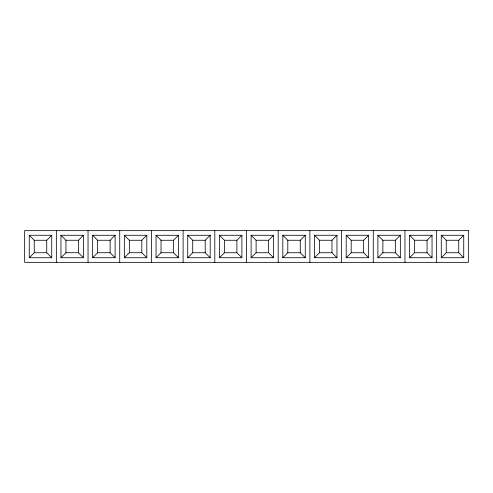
<?xml version="1.0" encoding="UTF-8"?>
<svg xmlns="http://www.w3.org/2000/svg" width="493" height="493" viewBox="0 0 493 493"><rect width="100%" height="100%" fill="white"/><g stroke="black" fill="none" stroke-linecap="round" stroke-linejoin="round"><path stroke-width="0.74" d="M29.266 257.728L34.257 252.736L46.736 252.736L51.728 257.728L29.266 257.728L29.266 235.272L51.728 235.272L51.728 257.728M29.266 235.272L34.257 240.264L46.736 240.264L51.728 235.272M60.959 257.728L65.951 252.736L78.43 252.736L83.422 257.728L60.959 257.728L60.959 235.272L83.422 235.272L83.422 257.728M60.959 235.272L65.951 240.264L78.43 240.264L83.422 235.272M92.653 257.728L97.645 252.736L97.645 240.264L92.653 235.272L92.653 257.728L115.109 257.728L115.109 235.272L92.653 235.272M97.645 240.264L110.124 240.264L115.109 235.272M124.347 257.728L129.339 252.736L129.339 240.264L124.347 235.272L146.803 235.272L146.803 257.728L124.347 257.728L124.347 235.272M146.803 257.728L141.811 252.736L141.811 240.264L146.803 235.272M156.041 257.728L161.026 252.736L161.026 240.264L156.041 235.272L178.497 235.272L178.497 257.728L156.041 257.728L156.041 235.272M178.497 257.728L173.505 252.736L173.505 240.264L178.497 235.272M187.728 257.728L192.72 252.736L192.72 240.264L187.728 235.272L210.191 235.272L210.191 257.728L187.728 257.728L187.728 235.272M210.191 257.728L205.199 252.736L205.199 240.264L210.191 235.272M219.422 257.728L224.414 252.736L224.414 240.264L219.422 235.272L241.884 235.272L241.884 257.728L219.422 257.728L219.422 235.272M241.884 257.728L236.893 252.736L236.893 240.264L241.884 235.272M251.116 257.728L256.107 252.736L256.107 240.264L251.116 235.272L273.578 235.272L273.578 257.728L251.116 257.728L251.116 235.272M273.578 257.728L268.586 252.736L268.586 240.264L273.578 235.272M282.809 257.728L287.801 252.736L287.801 240.264L282.809 235.272L305.272 235.272L305.272 257.728L282.809 257.728L282.809 235.272M305.272 257.728L300.28 252.736L300.28 240.264L305.272 235.272M314.503 257.728L319.495 252.736L319.495 240.264L314.503 235.272L336.959 235.272L336.959 257.728L314.503 257.728L314.503 235.272M336.959 257.728L331.974 252.736L331.974 240.264L336.959 235.272M346.197 257.728L351.189 252.736L363.661 252.736L368.653 257.728L346.197 257.728L346.197 235.272L368.653 235.272L368.653 257.728M363.661 252.736L363.661 240.264L368.653 235.272M377.891 257.728L382.876 252.736L395.355 252.736L400.347 257.728L377.891 257.728L377.891 235.272L400.347 235.272L400.347 257.728M395.355 252.736L395.355 240.264L400.347 235.272M409.578 257.728L414.57 252.736L427.049 252.736L432.041 257.728L432.041 235.272L409.578 235.272L409.578 257.728L432.041 257.728M409.578 235.272L414.57 240.264L427.049 240.264L432.041 235.272M441.272 257.728L446.264 252.736L458.743 252.736L463.734 257.728L463.734 235.272L441.272 235.272L441.272 257.728L463.734 257.728M441.272 235.272L446.264 240.264L458.743 240.264L463.734 235.272M129.339 240.264L141.811 240.264M161.026 240.264L173.505 240.264M192.72 240.264L205.199 240.264M224.414 240.264L236.893 240.264M256.107 240.264L268.586 240.264M287.801 240.264L300.28 240.264M319.495 240.264L331.974 240.264M346.197 235.272L351.189 240.264L363.661 240.264M377.891 235.272L382.876 240.264L395.355 240.264M97.645 252.736L110.124 252.736L115.109 257.728M129.339 252.736L141.811 252.736M161.026 252.736L173.505 252.736M192.72 252.736L205.199 252.736M224.414 252.736L236.893 252.736M256.107 252.736L268.586 252.736M287.801 252.736L300.28 252.736M319.495 252.736L331.974 252.736M458.743 240.264L458.743 252.736M446.264 240.264L446.264 252.736M436.656 230.656L436.656 262.344M427.049 240.264L427.049 252.736M414.57 240.264L414.57 252.736M404.963 230.656L404.963 262.344M382.876 240.264L382.876 252.736M373.269 230.656L373.269 262.344M351.189 240.264L351.189 252.736M341.581 230.656L341.581 262.344M309.887 230.656L309.887 262.344M278.194 230.656L278.194 262.344M246.5 230.656L246.5 262.344M214.806 230.656L214.806 262.344M183.113 230.656L183.113 262.344M151.419 230.656L151.419 262.344M119.731 230.656L119.731 262.344M110.124 240.264L110.124 252.736M88.037 230.656L88.037 262.344M78.43 240.264L78.43 252.736M65.951 240.264L65.951 252.736M56.344 230.656L56.344 262.344M46.736 240.264L46.736 252.736M34.257 240.264L34.257 252.736M468.35 230.656L24.65 230.656L24.65 262.344L468.35 262.344L468.35 230.656"/></g></svg>
